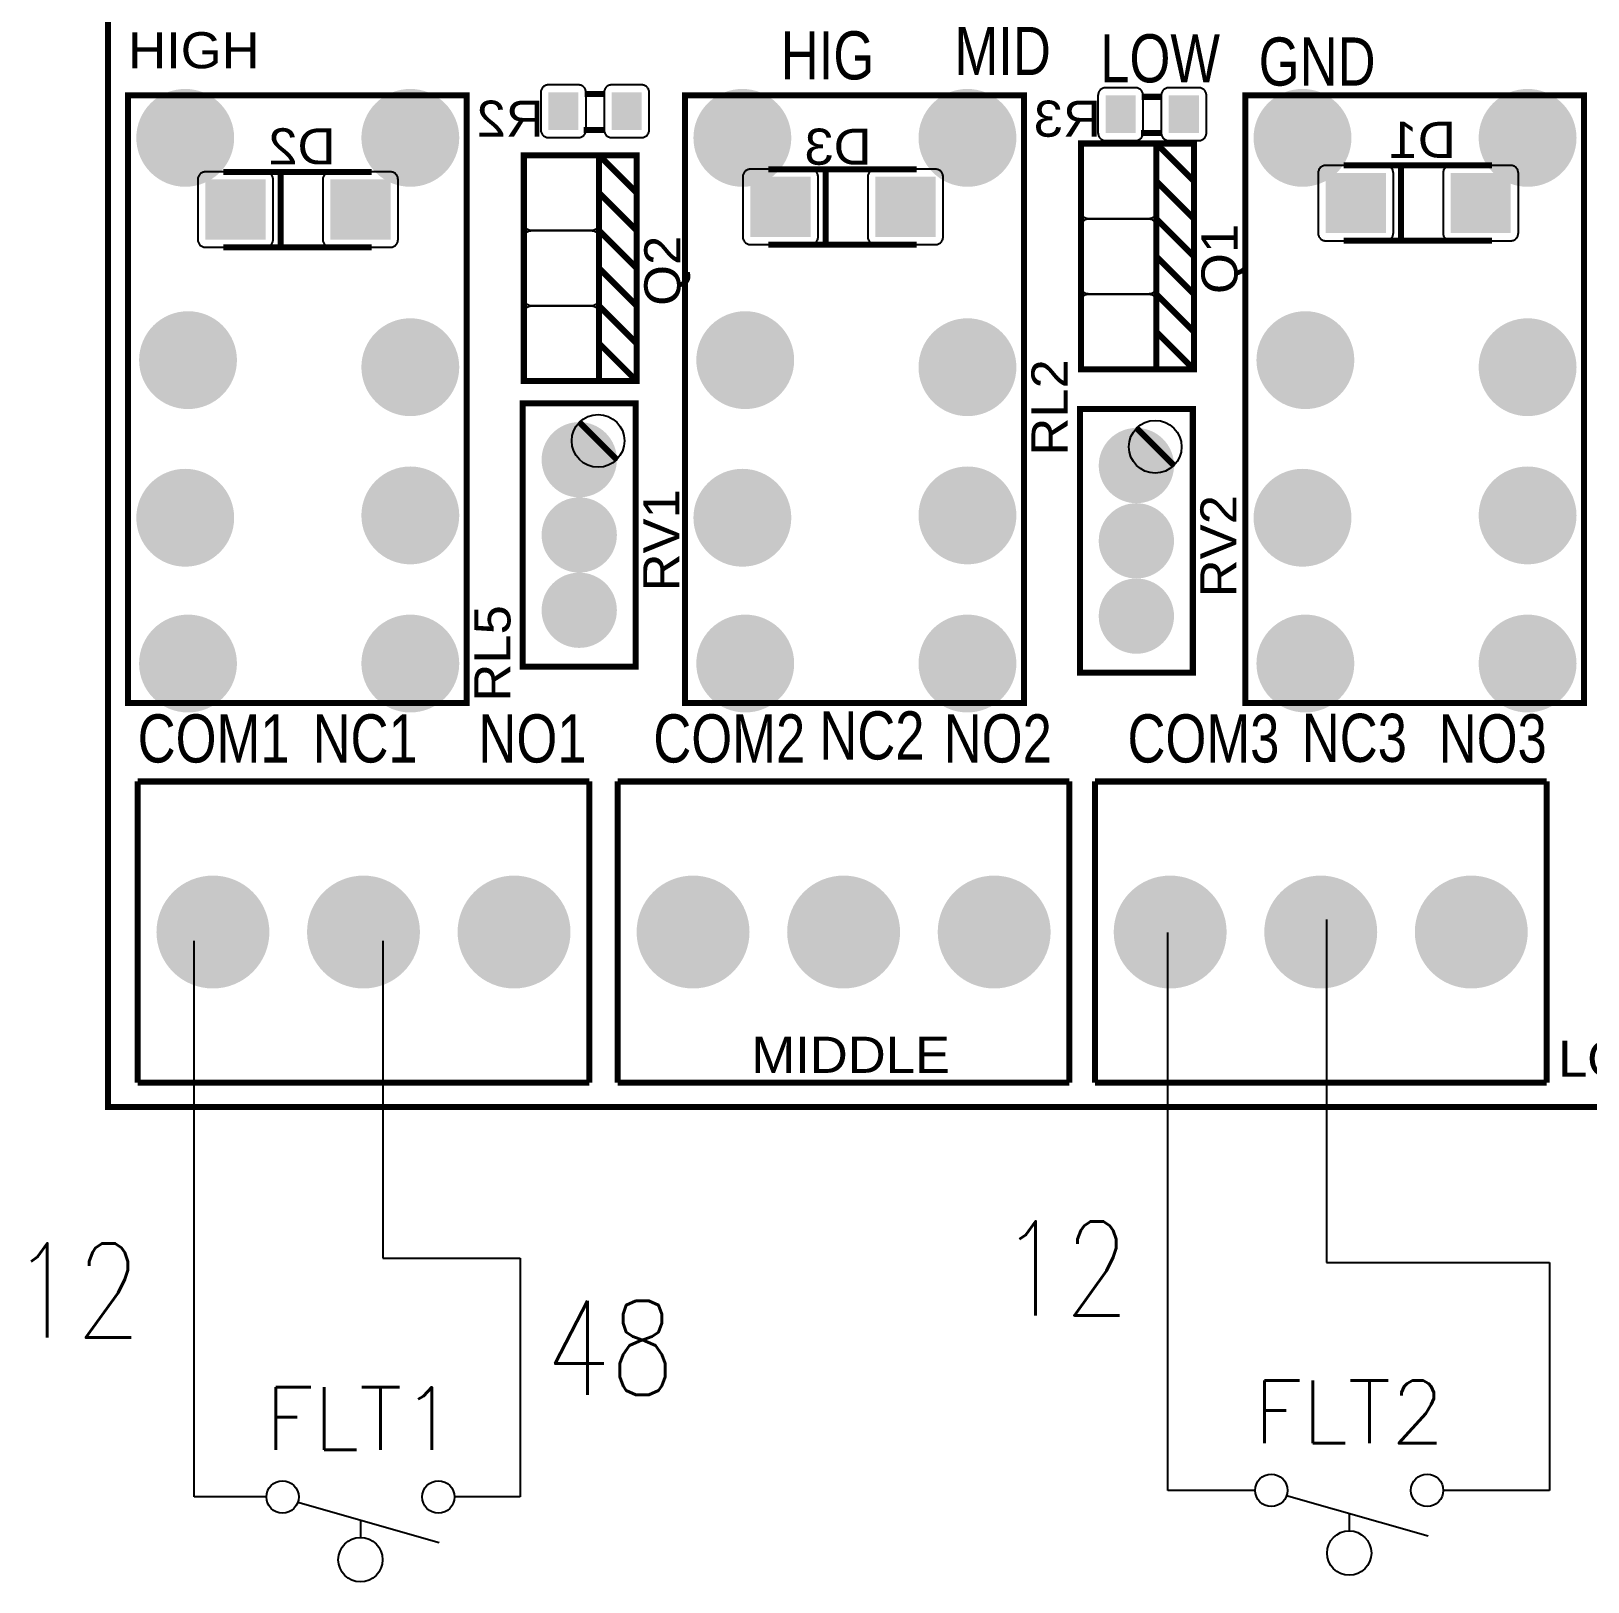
# Model space of a CAD drawing. Header units: inches. Extents: x 18.7 to 39.4, y 4.3 to 20.5.
# Drawn here: x 23.59 to 26.692, y 12.919 to 16.009 of the extents above; entities that cross this region are included whole.
import ezdxf
from ezdxf.enums import TextEntityAlignment as Align

# ---------------------------------------------------------------- set-up
doc = ezdxf.new("R2010")
doc.units = ezdxf.units.IN
doc.header["$MEASUREMENT"] = 0
for name, color, linetype in [('SYMS', 7, 'Continuous'), ('TAGS', 150, 'Continuous'), ('WIREFIXED', 7, 'Continuous'), ('WIRES', 7, 'Continuous')]:
    doc.layers.add(name, color=color, linetype=linetype)
doc.styles.get("Standard").update_dxf_attribs({"font": 'arial.ttf'})
doc.styles.add('WD', font='romans.shx')

# ---------------------------------------------------------------- blocks, each defined once
blk = doc.blocks.new('RPAD')
blk.add_trace([(-0.5, -0.5), (-0.5, 0.5), (0.5, -0.5), (0.5, 0.5)])
blk = doc.blocks.new('EPAD')
at = {"const_width": 0.5}
blk.add_lwpolyline([(-0.25, 0, 1), (0.25, 0, 1)], format="xyb", close=True, dxfattribs=at)
blk = doc.blocks.new('Nivel2')
at = {"const_width": 0.008}
for points in [[(32.6151, 14.2669), (35.6742, 14.2669), (35.6742, 16.1488), (32.6151, 16.1488), (32.6151, 14.2669)], [(32.6151, 14.2669), (35.6742, 14.2669), (35.6742, 16.1488), (32.6151, 16.1488), (32.6151, 14.2669)], [(32.6151, 14.2669), (35.6742, 14.2669), (35.6742, 16.1488), (32.6151, 16.1488), (32.6151, 14.2669)], [(32.6417, 14.8035), (33.0917, 14.8035), (33.0917, 15.6106), (32.6417, 15.6106), (32.6417, 14.8035)], [(32.6417, 14.8035), (33.0917, 14.8035), (33.0917, 15.6106), (32.6417, 15.6106), (32.6417, 14.8035)], [(32.6417, 14.8035), (33.0917, 14.8035), (33.0917, 15.6106), (32.6417, 15.6106), (32.6417, 14.8035)], [(33.2751, 15.6127), (33.2481, 15.6127)], [(33.2751, 15.6127), (33.2481, 15.6127)], [(33.2751, 15.6127), (33.2481, 15.6127)], [(33.3818, 14.8035), (33.8318, 14.8035), (33.8318, 15.6106), (33.3818, 15.6106), (33.3818, 14.8035)], [(33.3818, 14.8035), (33.8318, 14.8035), (33.8318, 15.6106), (33.3818, 15.6106), (33.3818, 14.8035)], [(33.3818, 14.8035), (33.8318, 14.8035), (33.8318, 15.6106), (33.3818, 15.6106), (33.3818, 14.8035)], [(34.1259, 14.8035), (34.5759, 14.8035), (34.5759, 15.6106), (34.1259, 15.6106), (34.1259, 14.8035)], [(34.1259, 14.8035), (34.5759, 14.8035), (34.5759, 15.6106), (34.1259, 15.6106), (34.1259, 14.8035)], [(34.1259, 14.8035), (34.5759, 14.8035), (34.5759, 15.6106), (34.1259, 15.6106), (34.1259, 14.8035)], [(34.0152, 15.6088), (33.9882, 15.6088)], [(34.0152, 15.6088), (33.9882, 15.6088)], [(34.0152, 15.6088), (33.9882, 15.6088)], [(33.2751, 15.5647), (33.2471, 15.5647)], [(33.2751, 15.5647), (33.2471, 15.5647)], [(33.2751, 15.5647), (33.2471, 15.5647)], [(34.0152, 15.5608), (33.9872, 15.5608)], [(34.0152, 15.5608), (33.9872, 15.5608)], [(34.0152, 15.5608), (33.9872, 15.5608)], [(33.1675, 15.2311), (33.2675, 15.2311), (33.2675, 15.5311), (33.1675, 15.5311), (33.1675, 15.2311)], [(33.1675, 15.2311), (33.2675, 15.2311), (33.2675, 15.5311), (33.1675, 15.5311), (33.1675, 15.2311)], [(33.1675, 15.2311), (33.2675, 15.2311), (33.2675, 15.5311), (33.1675, 15.5311), (33.1675, 15.2311)], [(33.2675, 15.5311), (33.3175, 15.5311), (33.3175, 15.2311), (33.2675, 15.2311)], [(33.2675, 15.5311), (33.3175, 15.4811)], [(33.2675, 15.5311), (33.3175, 15.5311), (33.3175, 15.2311), (33.2675, 15.2311)], [(33.2675, 15.5311), (33.3175, 15.4811)], [(33.2675, 15.5311), (33.3175, 15.5311), (33.3175, 15.2311), (33.2675, 15.2311)], [(33.2675, 15.5311), (33.3175, 15.4811)], [(33.9076, 15.2468), (34.0076, 15.2468), (34.0076, 15.5468), (33.9076, 15.5468), (33.9076, 15.2468)], [(33.9076, 15.2468), (34.0076, 15.2468), (34.0076, 15.5468), (33.9076, 15.5468), (33.9076, 15.2468)], [(33.9076, 15.2468), (34.0076, 15.2468), (34.0076, 15.5468), (33.9076, 15.5468), (33.9076, 15.2468)], [(34.0076, 15.5468), (34.0576, 15.5468), (34.0576, 15.2468), (34.0076, 15.2468)], [(34.0076, 15.5468), (34.0576, 15.4968)], [(34.0076, 15.5468), (34.0576, 15.5468), (34.0576, 15.2468), (34.0076, 15.2468)], [(34.0076, 15.5468), (34.0576, 15.4968)], [(34.0076, 15.5468), (34.0576, 15.5468), (34.0576, 15.2468), (34.0076, 15.2468)], [(34.0076, 15.5468), (34.0576, 15.4968)], [(32.9654, 15.509), (32.7684, 15.509)], [(32.9654, 15.509), (32.7684, 15.509)], [(32.9654, 15.509), (32.7684, 15.509)], [(32.8444, 15.509), (32.8444, 15.409)], [(32.8444, 15.509), (32.8444, 15.409)], [(32.8444, 15.509), (32.8444, 15.409)], [(33.6894, 15.5126), (33.4924, 15.5126)], [(33.6894, 15.5126), (33.4924, 15.5126)], [(33.6894, 15.5126), (33.4924, 15.5126)], [(33.5684, 15.5126), (33.5684, 15.4126)], [(33.5684, 15.5126), (33.5684, 15.4126)], [(33.5684, 15.5126), (33.5684, 15.4126)], [(34.4536, 15.5177), (34.2566, 15.5177)], [(34.4536, 15.5177), (34.2566, 15.5177)], [(34.4536, 15.5177), (34.2566, 15.5177)], [(34.3326, 15.5177), (34.3326, 15.4177)], [(34.3326, 15.5177), (34.3326, 15.4177)], [(34.3326, 15.5177), (34.3326, 15.4177)], [(34.0076, 15.4968), (34.0576, 15.4468)], [(34.0076, 15.4968), (34.0576, 15.4468)], [(34.0076, 15.4968), (34.0576, 15.4468)], [(33.2675, 15.4811), (33.3175, 15.4311)], [(33.2675, 15.4811), (33.3175, 15.4311)], [(33.2675, 15.4811), (33.3175, 15.4311)], [(34.0076, 15.4468), (34.0576, 15.3968)], [(34.0076, 15.4468), (34.0576, 15.3968)], [(34.0076, 15.4468), (34.0576, 15.3968)], [(33.2675, 15.4311), (33.3175, 15.3811)], [(33.2675, 15.4311), (33.3175, 15.3811)], [(33.2675, 15.4311), (33.3175, 15.3811)], [(32.7684, 15.409), (32.9654, 15.409)], [(32.7684, 15.409), (32.9654, 15.409)], [(32.7684, 15.409), (32.9654, 15.409)], [(33.4924, 15.4126), (33.6894, 15.4126)], [(33.4924, 15.4126), (33.6894, 15.4126)], [(33.4924, 15.4126), (33.6894, 15.4126)], [(34.2566, 15.4177), (34.4536, 15.4177)], [(34.2566, 15.4177), (34.4536, 15.4177)], [(34.2566, 15.4177), (34.4536, 15.4177)], [(34.0076, 15.3968), (34.0576, 15.3468)], [(34.0076, 15.3968), (34.0576, 15.3468)], [(34.0076, 15.3968), (34.0576, 15.3468)], [(33.2675, 15.3811), (33.3175, 15.3311)], [(33.2675, 15.3811), (33.3175, 15.3311)], [(33.2675, 15.3811), (33.3175, 15.3311)], [(34.0076, 15.3468), (34.0576, 15.2968)], [(34.0076, 15.3468), (34.0576, 15.2968)], [(34.0076, 15.3468), (34.0576, 15.2968)], [(33.2675, 15.3311), (33.3175, 15.2811)], [(33.2675, 15.3311), (33.3175, 15.2811)], [(33.2675, 15.3311), (33.3175, 15.2811)], [(33.2675, 15.2811), (33.3175, 15.2311)], [(33.2675, 15.2811), (33.3175, 15.2311)], [(33.2675, 15.2811), (33.3175, 15.2311)], [(34.0076, 15.2968), (34.0576, 15.2468)], [(34.0076, 15.2968), (34.0576, 15.2468)], [(34.0076, 15.2968), (34.0576, 15.2468)], [(33.1661, 14.8517), (33.3161, 14.8517), (33.3161, 15.2017), (33.1661, 15.2017), (33.1661, 14.8517)], [(33.1661, 14.8517), (33.3161, 14.8517), (33.3161, 15.2017), (33.1661, 15.2017), (33.1661, 14.8517)], [(33.1661, 14.8517), (33.3161, 14.8517), (33.3161, 15.2017), (33.1661, 15.2017), (33.1661, 14.8517)], [(33.2411, 15.1767), (33.2911, 15.1267)], [(33.2411, 15.1767), (33.2911, 15.1267)], [(33.2411, 15.1767), (33.2911, 15.1267)], [(33.9062, 14.8439), (34.0562, 14.8439), (34.0562, 15.1939), (33.9062, 15.1939), (33.9062, 14.8439)], [(33.9062, 14.8439), (34.0562, 14.8439), (34.0562, 15.1939), (33.9062, 15.1939), (33.9062, 14.8439)], [(33.9062, 14.8439), (34.0562, 14.8439), (34.0562, 15.1939), (33.9062, 15.1939), (33.9062, 14.8439)], [(33.9812, 15.1689), (34.0312, 15.1189)], [(33.9812, 15.1689), (34.0312, 15.1189)], [(33.9812, 15.1689), (34.0312, 15.1189)], [(32.6545, 14.2992), (32.6545, 14.6992)], [(33.2545, 14.6992), (32.6545, 14.6992)], [(32.6545, 14.2992), (32.6545, 14.6992)], [(33.2545, 14.6992), (32.6545, 14.6992)], [(32.6545, 14.2992), (32.6545, 14.6992)], [(33.2545, 14.6992), (32.6545, 14.6992)], [(33.2545, 14.2992), (33.2545, 14.6992)], [(33.2545, 14.2992), (33.2545, 14.6992)], [(33.2545, 14.2992), (33.2545, 14.6992)], [(33.2923, 14.2992), (33.2923, 14.6992)], [(33.8923, 14.6992), (33.2923, 14.6992)], [(33.2923, 14.2992), (33.2923, 14.6992)], [(33.8923, 14.6992), (33.2923, 14.6992)], [(33.2923, 14.2992), (33.2923, 14.6992)], [(33.8923, 14.6992), (33.2923, 14.6992)], [(33.8923, 14.2992), (33.8923, 14.6992)], [(33.8923, 14.2992), (33.8923, 14.6992)], [(33.8923, 14.2992), (33.8923, 14.6992)], [(33.9261, 14.2992), (33.9261, 14.6992)], [(34.5261, 14.6992), (33.9261, 14.6992)], [(33.9261, 14.2992), (33.9261, 14.6992)], [(34.5261, 14.6992), (33.9261, 14.6992)], [(33.9261, 14.2992), (33.9261, 14.6992)], [(34.5261, 14.6992), (33.9261, 14.6992)], [(34.5261, 14.2992), (34.5261, 14.6992)], [(34.5261, 14.2992), (34.5261, 14.6992)], [(34.5261, 14.2992), (34.5261, 14.6992)], [(32.6545, 14.2992), (33.2545, 14.2992)], [(32.6545, 14.2992), (33.2545, 14.2992)], [(32.6545, 14.2992), (33.2545, 14.2992)], [(33.2923, 14.2992), (33.8923, 14.2992)], [(33.2923, 14.2992), (33.8923, 14.2992)], [(33.2923, 14.2992), (33.8923, 14.2992)], [(33.9261, 14.2992), (34.5261, 14.2992)], [(33.9261, 14.2992), (34.5261, 14.2992)], [(33.9261, 14.2992), (34.5261, 14.2992)]]:
    blk.add_lwpolyline(points, dxfattribs=at)
for points in [[(33.2401, 15.6247), (33.2001, 15.6247), (33.199, 15.6247), (33.198, 15.6245), (33.1971, 15.6243), (33.1961, 15.624), (33.1953, 15.6236), (33.1944, 15.6231), (33.1937, 15.6225), (33.193, 15.6218), (33.1923, 15.6211), (33.1918, 15.6204), (33.1913, 15.6196), (33.1909, 15.6187), (33.1905, 15.6178), (33.1903, 15.6168), (33.1901, 15.6158), (33.1901, 15.6147), (33.1901, 15.5647), (33.1901, 15.5637), (33.1903, 15.5627), (33.1905, 15.5617), (33.1909, 15.5608), (33.1913, 15.5599), (33.1918, 15.5591), (33.1923, 15.5583), (33.193, 15.5576), (33.1937, 15.557), (33.1944, 15.5564), (33.1953, 15.5559), (33.1961, 15.5555), (33.1971, 15.5552), (33.198, 15.5549), (33.199, 15.5548), (33.2001, 15.5547), (33.2401, 15.5547), (33.2411, 15.5548), (33.2421, 15.5549), (33.2431, 15.5552), (33.244, 15.5555), (33.2449, 15.5559), (33.2457, 15.5564), (33.2465, 15.557), (33.2472, 15.5576), (33.2478, 15.5583), (33.2484, 15.5591), (33.2489, 15.5599), (33.2493, 15.5608), (33.2496, 15.5617), (33.2499, 15.5627), (33.25, 15.5637), (33.2501, 15.5647), (33.2501, 15.6147), (33.25, 15.6158), (33.2499, 15.6168), (33.2496, 15.6178), (33.2493, 15.6187), (33.2489, 15.6196), (33.2484, 15.6204), (33.2478, 15.6211), (33.2472, 15.6218), (33.2465, 15.6225), (33.2457, 15.6231), (33.2449, 15.6236), (33.244, 15.624), (33.2431, 15.6243), (33.2421, 15.6245), (33.2411, 15.6247), (33.2401, 15.6247)], [(33.3241, 15.6247), (33.2841, 15.6247), (33.283, 15.6247), (33.282, 15.6245), (33.2811, 15.6243), (33.2801, 15.624), (33.2793, 15.6236), (33.2784, 15.6231), (33.2777, 15.6225), (33.277, 15.6218), (33.2763, 15.6211), (33.2758, 15.6204), (33.2753, 15.6196), (33.2749, 15.6187), (33.2745, 15.6178), (33.2743, 15.6168), (33.2741, 15.6158), (33.2741, 15.6147), (33.2741, 15.5647), (33.2741, 15.5637), (33.2743, 15.5627), (33.2745, 15.5617), (33.2749, 15.5608), (33.2753, 15.5599), (33.2758, 15.5591), (33.2763, 15.5583), (33.277, 15.5576), (33.2777, 15.557), (33.2784, 15.5564), (33.2793, 15.5559), (33.2801, 15.5555), (33.2811, 15.5552), (33.282, 15.5549), (33.283, 15.5548), (33.2841, 15.5547), (33.3241, 15.5547), (33.3251, 15.5548), (33.3261, 15.5549), (33.3271, 15.5552), (33.328, 15.5555), (33.3289, 15.5559), (33.3297, 15.5564), (33.3305, 15.557), (33.3312, 15.5576), (33.3318, 15.5583), (33.3324, 15.5591), (33.3329, 15.5599), (33.3333, 15.5608), (33.3336, 15.5617), (33.3339, 15.5627), (33.334, 15.5637), (33.3341, 15.5647), (33.3341, 15.6147), (33.334, 15.6158), (33.3339, 15.6168), (33.3336, 15.6178), (33.3333, 15.6187), (33.3329, 15.6196), (33.3324, 15.6204), (33.3318, 15.6211), (33.3312, 15.6218), (33.3305, 15.6225), (33.3297, 15.6231), (33.3289, 15.6236), (33.328, 15.624), (33.3271, 15.6243), (33.3261, 15.6245), (33.3251, 15.6247), (33.3241, 15.6247)], [(33.9802, 15.6208), (33.9402, 15.6208), (33.9392, 15.6208), (33.9382, 15.6206), (33.9372, 15.6204), (33.9363, 15.62), (33.9354, 15.6196), (33.9346, 15.6191), (33.9338, 15.6186), (33.9331, 15.6179), (33.9325, 15.6172), (33.9319, 15.6164), (33.9314, 15.6156), (33.931, 15.6147), (33.9307, 15.6138), (33.9304, 15.6128), (33.9303, 15.6118), (33.9302, 15.6108), (33.9302, 15.5608), (33.9303, 15.5598), (33.9304, 15.5588), (33.9307, 15.5578), (33.931, 15.5569), (33.9314, 15.556), (33.9319, 15.5552), (33.9325, 15.5544), (33.9331, 15.5537), (33.9338, 15.5531), (33.9346, 15.5525), (33.9354, 15.552), (33.9363, 15.5516), (33.9372, 15.5512), (33.9382, 15.551), (33.9392, 15.5509), (33.9402, 15.5508), (33.9802, 15.5508), (33.9813, 15.5509), (33.9823, 15.551), (33.9832, 15.5512), (33.9842, 15.5516), (33.985, 15.552), (33.9859, 15.5525), (33.9866, 15.5531), (33.9873, 15.5537), (33.988, 15.5544), (33.9886, 15.5552), (33.9891, 15.556), (33.9895, 15.5569), (33.9898, 15.5578), (33.99, 15.5588), (33.9902, 15.5598), (33.9902, 15.5608), (33.9902, 15.6108), (33.9902, 15.6118), (33.99, 15.6128), (33.9898, 15.6138), (33.9895, 15.6147), (33.9891, 15.6156), (33.9886, 15.6164), (33.988, 15.6172), (33.9873, 15.6179), (33.9866, 15.6186), (33.9859, 15.6191), (33.985, 15.6196), (33.9842, 15.62), (33.9832, 15.6204), (33.9823, 15.6206), (33.9813, 15.6208), (33.9802, 15.6208)], [(34.0642, 15.6208), (34.0242, 15.6208), (34.0232, 15.6208), (34.0222, 15.6206), (34.0212, 15.6204), (34.0203, 15.62), (34.0194, 15.6196), (34.0186, 15.6191), (34.0178, 15.6186), (34.0171, 15.6179), (34.0165, 15.6172), (34.0159, 15.6164), (34.0154, 15.6156), (34.015, 15.6147), (34.0147, 15.6138), (34.0144, 15.6128), (34.0143, 15.6118), (34.0142, 15.6108), (34.0142, 15.5608), (34.0143, 15.5598), (34.0144, 15.5588), (34.0147, 15.5578), (34.015, 15.5569), (34.0154, 15.556), (34.0159, 15.5552), (34.0165, 15.5544), (34.0171, 15.5537), (34.0178, 15.5531), (34.0186, 15.5525), (34.0194, 15.552), (34.0203, 15.5516), (34.0212, 15.5512), (34.0222, 15.551), (34.0232, 15.5509), (34.0242, 15.5508), (34.0642, 15.5508), (34.0653, 15.5509), (34.0663, 15.551), (34.0672, 15.5512), (34.0682, 15.5516), (34.069, 15.552), (34.0699, 15.5525), (34.0706, 15.5531), (34.0713, 15.5537), (34.072, 15.5544), (34.0726, 15.5552), (34.0731, 15.556), (34.0735, 15.5569), (34.0738, 15.5578), (34.074, 15.5588), (34.0742, 15.5598), (34.0742, 15.5608), (34.0742, 15.6108), (34.0742, 15.6118), (34.074, 15.6128), (34.0738, 15.6138), (34.0735, 15.6147), (34.0731, 15.6156), (34.0726, 15.6164), (34.072, 15.6172), (34.0713, 15.6179), (34.0706, 15.6186), (34.0699, 15.6191), (34.069, 15.6196), (34.0682, 15.62), (34.0672, 15.6204), (34.0663, 15.6206), (34.0653, 15.6208), (34.0642, 15.6208)], [(33.2675, 15.5211), (33.2675, 15.4411), (33.2674, 15.44), (33.2673, 15.439), (33.267, 15.4381), (33.2667, 15.4371), (33.2663, 15.4363), (33.2658, 15.4354), (33.2652, 15.4347), (33.2646, 15.434), (33.2639, 15.4333), (33.2631, 15.4328), (33.2623, 15.4323), (33.2614, 15.4319), (33.2605, 15.4315), (33.2595, 15.4313), (33.2585, 15.4311), (33.2575, 15.4311), (33.1775, 15.4311), (33.1764, 15.4311), (33.1754, 15.4313), (33.1745, 15.4315), (33.1735, 15.4319), (33.1727, 15.4323), (33.1718, 15.4328), (33.1711, 15.4333), (33.1704, 15.434), (33.1697, 15.4347), (33.1691, 15.4354), (33.1687, 15.4363), (33.1682, 15.4371), (33.1679, 15.4381), (33.1677, 15.439), (33.1675, 15.44), (33.1675, 15.4411), (33.1675, 15.5211), (33.1675, 15.5221), (33.1677, 15.5231), (33.1679, 15.5241), (33.1682, 15.525), (33.1687, 15.5259), (33.1691, 15.5267), (33.1697, 15.5275), (33.1704, 15.5282), (33.1711, 15.5288), (33.1718, 15.5294), (33.1727, 15.5299), (33.1735, 15.5303), (33.1745, 15.5306), (33.1754, 15.5309), (33.1764, 15.531), (33.1775, 15.5311), (33.2575, 15.5311), (33.2585, 15.531), (33.2595, 15.5309), (33.2605, 15.5306), (33.2614, 15.5303), (33.2623, 15.5299), (33.2631, 15.5294), (33.2639, 15.5288), (33.2646, 15.5282), (33.2652, 15.5275), (33.2658, 15.5267), (33.2663, 15.5259), (33.2667, 15.525), (33.267, 15.5241), (33.2673, 15.5231), (33.2674, 15.5221), (33.2675, 15.5211)], [(34.0076, 15.5368), (34.0076, 15.4568), (34.0076, 15.4558), (34.0074, 15.4548), (34.0072, 15.4538), (34.0069, 15.4529), (34.0064, 15.452), (34.0059, 15.4512), (34.0054, 15.4504), (34.0047, 15.4497), (34.004, 15.4491), (34.0033, 15.4485), (34.0024, 15.448), (34.0016, 15.4476), (34.0006, 15.4473), (33.9997, 15.447), (33.9987, 15.4469), (33.9976, 15.4468), (33.9176, 15.4468), (33.9166, 15.4469), (33.9156, 15.447), (33.9146, 15.4473), (33.9137, 15.4476), (33.9128, 15.448), (33.912, 15.4485), (33.9112, 15.4491), (33.9105, 15.4497), (33.9099, 15.4504), (33.9093, 15.4512), (33.9088, 15.452), (33.9084, 15.4529), (33.9081, 15.4538), (33.9078, 15.4548), (33.9077, 15.4558), (33.9076, 15.4568), (33.9076, 15.5368), (33.9077, 15.5379), (33.9078, 15.5389), (33.9081, 15.5398), (33.9084, 15.5408), (33.9088, 15.5416), (33.9093, 15.5425), (33.9099, 15.5432), (33.9105, 15.5439), (33.9112, 15.5446), (33.912, 15.5451), (33.9128, 15.5456), (33.9137, 15.5461), (33.9146, 15.5464), (33.9156, 15.5466), (33.9166, 15.5468), (33.9176, 15.5468), (33.9976, 15.5468), (33.9987, 15.5468), (33.9997, 15.5466), (34.0006, 15.5464), (34.0016, 15.5461), (34.0024, 15.5456), (34.0033, 15.5451), (34.004, 15.5446), (34.0047, 15.5439), (34.0054, 15.5432), (34.0059, 15.5425), (34.0064, 15.5416), (34.0069, 15.5408), (34.0072, 15.5398), (34.0074, 15.5389), (34.0076, 15.5379), (34.0076, 15.5368)], [(33.5484, 15.5126), (33.4684, 15.5126), (33.4674, 15.5125), (33.4664, 15.5124), (33.4654, 15.5121), (33.4645, 15.5118), (33.4636, 15.5114), (33.4628, 15.5109), (33.462, 15.5103), (33.4613, 15.5097), (33.4607, 15.509), (33.4601, 15.5082), (33.4596, 15.5074), (33.4592, 15.5065), (33.4589, 15.5056), (33.4586, 15.5046), (33.4585, 15.5036), (33.4584, 15.5026), (33.4584, 15.4226), (33.4585, 15.4215), (33.4586, 15.4205), (33.4589, 15.4196), (33.4592, 15.4186), (33.4596, 15.4178), (33.4601, 15.4169), (33.4607, 15.4162), (33.4613, 15.4155), (33.462, 15.4148), (33.4628, 15.4143), (33.4636, 15.4138), (33.4645, 15.4133), (33.4654, 15.413), (33.4664, 15.4128), (33.4674, 15.4126), (33.4684, 15.4126), (33.5484, 15.4126), (33.5494, 15.4126), (33.5505, 15.4128), (33.5514, 15.413), (33.5523, 15.4133), (33.5532, 15.4138), (33.554, 15.4143), (33.5548, 15.4148), (33.5555, 15.4155), (33.5562, 15.4162), (33.5567, 15.4169), (33.5572, 15.4178), (33.5576, 15.4186), (33.558, 15.4196), (33.5582, 15.4205), (33.5584, 15.4215), (33.5584, 15.4226), (33.5584, 15.5026), (33.5584, 15.5036), (33.5582, 15.5046), (33.558, 15.5056), (33.5576, 15.5065), (33.5572, 15.5074), (33.5567, 15.5082), (33.5562, 15.509), (33.5555, 15.5097), (33.5548, 15.5103), (33.554, 15.5109), (33.5532, 15.5114), (33.5523, 15.5118), (33.5514, 15.5121), (33.5505, 15.5124), (33.5494, 15.5125), (33.5484, 15.5126)], [(33.7144, 15.5126), (33.6344, 15.5126), (33.6334, 15.5125), (33.6324, 15.5124), (33.6314, 15.5121), (33.6305, 15.5118), (33.6296, 15.5114), (33.6288, 15.5109), (33.628, 15.5103), (33.6273, 15.5097), (33.6267, 15.509), (33.6261, 15.5082), (33.6256, 15.5074), (33.6252, 15.5065), (33.6249, 15.5056), (33.6246, 15.5046), (33.6245, 15.5036), (33.6244, 15.5026), (33.6244, 15.4226), (33.6245, 15.4215), (33.6246, 15.4205), (33.6249, 15.4196), (33.6252, 15.4186), (33.6256, 15.4178), (33.6261, 15.4169), (33.6267, 15.4162), (33.6273, 15.4155), (33.628, 15.4148), (33.6288, 15.4143), (33.6296, 15.4138), (33.6305, 15.4133), (33.6314, 15.413), (33.6324, 15.4128), (33.6334, 15.4126), (33.6344, 15.4126), (33.7144, 15.4126), (33.7154, 15.4126), (33.7165, 15.4128), (33.7174, 15.413), (33.7183, 15.4133), (33.7192, 15.4138), (33.72, 15.4143), (33.7208, 15.4148), (33.7215, 15.4155), (33.7222, 15.4162), (33.7227, 15.4169), (33.7232, 15.4178), (33.7236, 15.4186), (33.724, 15.4196), (33.7242, 15.4205), (33.7244, 15.4215), (33.7244, 15.4226), (33.7244, 15.5026), (33.7244, 15.5036), (33.7242, 15.5046), (33.724, 15.5056), (33.7236, 15.5065), (33.7232, 15.5074), (33.7227, 15.5082), (33.7222, 15.509), (33.7215, 15.5097), (33.7208, 15.5103), (33.72, 15.5109), (33.7192, 15.5114), (33.7183, 15.5118), (33.7174, 15.5121), (33.7165, 15.5124), (33.7154, 15.5125), (33.7144, 15.5126)], [(34.3126, 15.5177), (34.2326, 15.5177), (34.2315, 15.5176), (34.2305, 15.5175), (34.2296, 15.5173), (34.2286, 15.5169), (34.2278, 15.5165), (34.2269, 15.516), (34.2262, 15.5154), (34.2255, 15.5148), (34.2248, 15.5141), (34.2243, 15.5133), (34.2238, 15.5125), (34.2234, 15.5116), (34.223, 15.5107), (34.2228, 15.5097), (34.2226, 15.5087), (34.2226, 15.5077), (34.2226, 15.4277), (34.2226, 15.4267), (34.2228, 15.4256), (34.223, 15.4247), (34.2234, 15.4238), (34.2238, 15.4229), (34.2243, 15.4221), (34.2248, 15.4213), (34.2255, 15.4206), (34.2262, 15.4199), (34.2269, 15.4194), (34.2278, 15.4189), (34.2286, 15.4185), (34.2296, 15.4181), (34.2305, 15.4179), (34.2315, 15.4177), (34.2326, 15.4177), (34.3126, 15.4177), (34.3136, 15.4177), (34.3146, 15.4179), (34.3156, 15.4181), (34.3165, 15.4185), (34.3174, 15.4189), (34.3182, 15.4194), (34.319, 15.4199), (34.3197, 15.4206), (34.3203, 15.4213), (34.3209, 15.4221), (34.3214, 15.4229), (34.3218, 15.4238), (34.3221, 15.4247), (34.3224, 15.4256), (34.3225, 15.4267), (34.3226, 15.4277), (34.3226, 15.5077), (34.3225, 15.5087), (34.3224, 15.5097), (34.3221, 15.5107), (34.3218, 15.5116), (34.3214, 15.5125), (34.3209, 15.5133), (34.3203, 15.5141), (34.3197, 15.5148), (34.319, 15.5154), (34.3182, 15.516), (34.3174, 15.5165), (34.3165, 15.5169), (34.3156, 15.5173), (34.3146, 15.5175), (34.3136, 15.5176), (34.3126, 15.5177)], [(34.4786, 15.5177), (34.3986, 15.5177), (34.3975, 15.5176), (34.3965, 15.5175), (34.3956, 15.5173), (34.3946, 15.5169), (34.3938, 15.5165), (34.3929, 15.516), (34.3922, 15.5154), (34.3915, 15.5148), (34.3908, 15.5141), (34.3903, 15.5133), (34.3898, 15.5125), (34.3894, 15.5116), (34.389, 15.5107), (34.3888, 15.5097), (34.3886, 15.5087), (34.3886, 15.5077), (34.3886, 15.4277), (34.3886, 15.4267), (34.3888, 15.4256), (34.389, 15.4247), (34.3894, 15.4238), (34.3898, 15.4229), (34.3903, 15.4221), (34.3908, 15.4213), (34.3915, 15.4206), (34.3922, 15.4199), (34.3929, 15.4194), (34.3938, 15.4189), (34.3946, 15.4185), (34.3956, 15.4181), (34.3965, 15.4179), (34.3975, 15.4177), (34.3986, 15.4177), (34.4786, 15.4177), (34.4796, 15.4177), (34.4806, 15.4179), (34.4816, 15.4181), (34.4825, 15.4185), (34.4834, 15.4189), (34.4842, 15.4194), (34.485, 15.4199), (34.4857, 15.4206), (34.4863, 15.4213), (34.4869, 15.4221), (34.4874, 15.4229), (34.4878, 15.4238), (34.4881, 15.4247), (34.4884, 15.4256), (34.4885, 15.4267), (34.4886, 15.4277), (34.4886, 15.5077), (34.4885, 15.5087), (34.4884, 15.5097), (34.4881, 15.5107), (34.4878, 15.5116), (34.4874, 15.5125), (34.4869, 15.5133), (34.4863, 15.5141), (34.4857, 15.5148), (34.485, 15.5154), (34.4842, 15.516), (34.4834, 15.5165), (34.4825, 15.5169), (34.4816, 15.5173), (34.4806, 15.5175), (34.4796, 15.5176), (34.4786, 15.5177)], [(32.8244, 15.509), (32.7444, 15.509), (32.7434, 15.509), (32.7423, 15.5088), (32.7414, 15.5086), (32.7405, 15.5083), (32.7396, 15.5078), (32.7388, 15.5074), (32.738, 15.5068), (32.7373, 15.5061), (32.7366, 15.5054), (32.7361, 15.5047), (32.7356, 15.5038), (32.7352, 15.503), (32.7348, 15.502), (32.7346, 15.5011), (32.7344, 15.5001), (32.7344, 15.499), (32.7344, 15.419), (32.7344, 15.418), (32.7346, 15.417), (32.7348, 15.416), (32.7352, 15.4151), (32.7356, 15.4142), (32.7361, 15.4134), (32.7366, 15.4126), (32.7373, 15.4119), (32.738, 15.4113), (32.7388, 15.4107), (32.7396, 15.4102), (32.7405, 15.4098), (32.7414, 15.4095), (32.7423, 15.4092), (32.7434, 15.4091), (32.7444, 15.409), (32.8244, 15.409), (32.8254, 15.4091), (32.8264, 15.4092), (32.8274, 15.4095), (32.8283, 15.4098), (32.8292, 15.4102), (32.83, 15.4107), (32.8308, 15.4113), (32.8315, 15.4119), (32.8321, 15.4126), (32.8327, 15.4134), (32.8332, 15.4142), (32.8336, 15.4151), (32.834, 15.416), (32.8342, 15.417), (32.8343, 15.418), (32.8344, 15.419), (32.8344, 15.499), (32.8343, 15.5001), (32.8342, 15.5011), (32.834, 15.502), (32.8336, 15.503), (32.8332, 15.5038), (32.8327, 15.5047), (32.8321, 15.5054), (32.8315, 15.5061), (32.8308, 15.5068), (32.83, 15.5074), (32.8292, 15.5078), (32.8283, 15.5083), (32.8274, 15.5086), (32.8264, 15.5088), (32.8254, 15.509), (32.8244, 15.509)], [(32.9904, 15.509), (32.9104, 15.509), (32.9094, 15.509), (32.9083, 15.5088), (32.9074, 15.5086), (32.9065, 15.5083), (32.9056, 15.5078), (32.9048, 15.5074), (32.904, 15.5068), (32.9033, 15.5061), (32.9026, 15.5054), (32.9021, 15.5047), (32.9016, 15.5038), (32.9012, 15.503), (32.9008, 15.502), (32.9006, 15.5011), (32.9004, 15.5001), (32.9004, 15.499), (32.9004, 15.419), (32.9004, 15.418), (32.9006, 15.417), (32.9008, 15.416), (32.9012, 15.4151), (32.9016, 15.4142), (32.9021, 15.4134), (32.9026, 15.4126), (32.9033, 15.4119), (32.904, 15.4113), (32.9048, 15.4107), (32.9056, 15.4102), (32.9065, 15.4098), (32.9074, 15.4095), (32.9083, 15.4092), (32.9094, 15.4091), (32.9104, 15.409), (32.9904, 15.409), (32.9914, 15.4091), (32.9924, 15.4092), (32.9934, 15.4095), (32.9943, 15.4098), (32.9952, 15.4102), (32.996, 15.4107), (32.9968, 15.4113), (32.9975, 15.4119), (32.9981, 15.4126), (32.9987, 15.4134), (32.9992, 15.4142), (32.9996, 15.4151), (33, 15.416), (33.0002, 15.417), (33.0003, 15.418), (33.0004, 15.419), (33.0004, 15.499), (33.0003, 15.5001), (33.0002, 15.5011), (33, 15.502), (32.9996, 15.503), (32.9992, 15.5038), (32.9987, 15.5047), (32.9981, 15.5054), (32.9975, 15.5061), (32.9968, 15.5068), (32.996, 15.5074), (32.9952, 15.5078), (32.9943, 15.5083), (32.9934, 15.5086), (32.9924, 15.5088), (32.9914, 15.509), (32.9904, 15.509)], [(33.2675, 15.4211), (33.2675, 15.3411), (33.2674, 15.34), (33.2673, 15.339), (33.267, 15.3381), (33.2667, 15.3371), (33.2663, 15.3363), (33.2658, 15.3354), (33.2652, 15.3347), (33.2646, 15.334), (33.2639, 15.3333), (33.2631, 15.3328), (33.2623, 15.3323), (33.2614, 15.3319), (33.2605, 15.3315), (33.2595, 15.3313), (33.2585, 15.3311), (33.2575, 15.3311), (33.1775, 15.3311), (33.1764, 15.3311), (33.1754, 15.3313), (33.1745, 15.3315), (33.1735, 15.3319), (33.1727, 15.3323), (33.1718, 15.3328), (33.1711, 15.3333), (33.1704, 15.334), (33.1697, 15.3347), (33.1691, 15.3354), (33.1687, 15.3363), (33.1682, 15.3371), (33.1679, 15.3381), (33.1677, 15.339), (33.1675, 15.34), (33.1675, 15.3411), (33.1675, 15.4211), (33.1675, 15.4221), (33.1677, 15.4231), (33.1679, 15.4241), (33.1682, 15.425), (33.1687, 15.4259), (33.1691, 15.4267), (33.1697, 15.4275), (33.1704, 15.4282), (33.1711, 15.4288), (33.1718, 15.4294), (33.1727, 15.4299), (33.1735, 15.4303), (33.1745, 15.4306), (33.1754, 15.4309), (33.1764, 15.431), (33.1775, 15.4311), (33.2575, 15.4311), (33.2585, 15.431), (33.2595, 15.4309), (33.2605, 15.4306), (33.2614, 15.4303), (33.2623, 15.4299), (33.2631, 15.4294), (33.2639, 15.4288), (33.2646, 15.4282), (33.2652, 15.4275), (33.2658, 15.4267), (33.2663, 15.4259), (33.2667, 15.425), (33.267, 15.4241), (33.2673, 15.4231), (33.2674, 15.4221), (33.2675, 15.4211)], [(34.0076, 15.4368), (34.0076, 15.3568), (34.0076, 15.3558), (34.0074, 15.3548), (34.0072, 15.3538), (34.0069, 15.3529), (34.0064, 15.352), (34.0059, 15.3512), (34.0054, 15.3504), (34.0047, 15.3497), (34.004, 15.3491), (34.0033, 15.3485), (34.0024, 15.348), (34.0016, 15.3476), (34.0006, 15.3473), (33.9997, 15.347), (33.9987, 15.3469), (33.9976, 15.3468), (33.9176, 15.3468), (33.9166, 15.3469), (33.9156, 15.347), (33.9146, 15.3473), (33.9137, 15.3476), (33.9128, 15.348), (33.912, 15.3485), (33.9112, 15.3491), (33.9105, 15.3497), (33.9099, 15.3504), (33.9093, 15.3512), (33.9088, 15.352), (33.9084, 15.3529), (33.9081, 15.3538), (33.9078, 15.3548), (33.9077, 15.3558), (33.9076, 15.3568), (33.9076, 15.4368), (33.9077, 15.4379), (33.9078, 15.4389), (33.9081, 15.4398), (33.9084, 15.4408), (33.9088, 15.4416), (33.9093, 15.4425), (33.9099, 15.4432), (33.9105, 15.4439), (33.9112, 15.4446), (33.912, 15.4451), (33.9128, 15.4456), (33.9137, 15.4461), (33.9146, 15.4464), (33.9156, 15.4466), (33.9166, 15.4468), (33.9176, 15.4468), (33.9976, 15.4468), (33.9987, 15.4468), (33.9997, 15.4466), (34.0006, 15.4464), (34.0016, 15.4461), (34.0024, 15.4456), (34.0033, 15.4451), (34.004, 15.4446), (34.0047, 15.4439), (34.0054, 15.4432), (34.0059, 15.4425), (34.0064, 15.4416), (34.0069, 15.4408), (34.0072, 15.4398), (34.0074, 15.4389), (34.0076, 15.4379), (34.0076, 15.4368)], [(34.0076, 15.3368), (34.0076, 15.2568), (34.0076, 15.2558), (34.0074, 15.2548), (34.0072, 15.2538), (34.0069, 15.2529), (34.0064, 15.252), (34.0059, 15.2512), (34.0054, 15.2504), (34.0047, 15.2497), (34.004, 15.2491), (34.0033, 15.2485), (34.0024, 15.248), (34.0016, 15.2476), (34.0006, 15.2473), (33.9997, 15.247), (33.9987, 15.2469), (33.9976, 15.2468), (33.9176, 15.2468), (33.9166, 15.2469), (33.9156, 15.247), (33.9146, 15.2473), (33.9137, 15.2476), (33.9128, 15.248), (33.912, 15.2485), (33.9112, 15.2491), (33.9105, 15.2497), (33.9099, 15.2504), (33.9093, 15.2512), (33.9088, 15.252), (33.9084, 15.2529), (33.9081, 15.2538), (33.9078, 15.2548), (33.9077, 15.2558), (33.9076, 15.2568), (33.9076, 15.3368), (33.9077, 15.3379), (33.9078, 15.3389), (33.9081, 15.3398), (33.9084, 15.3408), (33.9088, 15.3416), (33.9093, 15.3425), (33.9099, 15.3432), (33.9105, 15.3439), (33.9112, 15.3446), (33.912, 15.3451), (33.9128, 15.3456), (33.9137, 15.3461), (33.9146, 15.3464), (33.9156, 15.3466), (33.9166, 15.3468), (33.9176, 15.3468), (33.9976, 15.3468), (33.9987, 15.3468), (33.9997, 15.3466), (34.0006, 15.3464), (34.0016, 15.3461), (34.0024, 15.3456), (34.0033, 15.3451), (34.004, 15.3446), (34.0047, 15.3439), (34.0054, 15.3432), (34.0059, 15.3425), (34.0064, 15.3416), (34.0069, 15.3408), (34.0072, 15.3398), (34.0074, 15.3389), (34.0076, 15.3379), (34.0076, 15.3368)], [(33.2675, 15.3211), (33.2675, 15.2411), (33.2674, 15.24), (33.2673, 15.239), (33.267, 15.2381), (33.2667, 15.2371), (33.2663, 15.2363), (33.2658, 15.2354), (33.2652, 15.2347), (33.2646, 15.234), (33.2639, 15.2333), (33.2631, 15.2328), (33.2623, 15.2323), (33.2614, 15.2319), (33.2605, 15.2315), (33.2595, 15.2313), (33.2585, 15.2311), (33.2575, 15.2311), (33.1775, 15.2311), (33.1764, 15.2311), (33.1754, 15.2313), (33.1745, 15.2315), (33.1735, 15.2319), (33.1727, 15.2323), (33.1718, 15.2328), (33.1711, 15.2333), (33.1704, 15.234), (33.1697, 15.2347), (33.1691, 15.2354), (33.1687, 15.2363), (33.1682, 15.2371), (33.1679, 15.2381), (33.1677, 15.239), (33.1675, 15.24), (33.1675, 15.2411), (33.1675, 15.3211), (33.1675, 15.3221), (33.1677, 15.3231), (33.1679, 15.3241), (33.1682, 15.325), (33.1687, 15.3259), (33.1691, 15.3267), (33.1697, 15.3275), (33.1704, 15.3282), (33.1711, 15.3288), (33.1718, 15.3294), (33.1727, 15.3299), (33.1735, 15.3303), (33.1745, 15.3306), (33.1754, 15.3309), (33.1764, 15.331), (33.1775, 15.3311), (33.2575, 15.3311), (33.2585, 15.331), (33.2595, 15.3309), (33.2605, 15.3306), (33.2614, 15.3303), (33.2623, 15.3299), (33.2631, 15.3294), (33.2639, 15.3288), (33.2646, 15.3282), (33.2652, 15.3275), (33.2658, 15.3267), (33.2663, 15.3259), (33.2667, 15.325), (33.267, 15.3241), (33.2673, 15.3231), (33.2674, 15.3221), (33.2675, 15.3211)]]:
    blk.add_lwpolyline(points, close=True)
for centre in [(33.2661, 15.1517), (33.2661, 15.1517), (33.2661, 15.1517), (34.0062, 15.1439), (34.0062, 15.1439), (34.0062, 15.1439)]:
    blk.add_circle(centre, 0.035)
for name, p, xscale, yscale in [('EPAD', (32.7177, 15.5543), 0.13, 0.13), ('EPAD', (33.0167, 15.5543), 0.13, 0.13), ('RPAD', (33.2201, 15.5897), 0.04, 0.05), ('RPAD', (33.3041, 15.5897), 0.04, 0.05), ('EPAD', (33.4578, 15.5543), 0.13, 0.13), ('EPAD', (33.7568, 15.5543), 0.13, 0.13), ('EPAD', (34.2019, 15.5543), 0.13, 0.13), ('EPAD', (34.5009, 15.5543), 0.13, 0.13), ('RPAD', (33.9602, 15.5858), 0.04, 0.05), ('RPAD', (34.0442, 15.5858), 0.04, 0.05), ('RPAD', (32.7844, 15.459), 0.08, 0.08), ('RPAD', (32.9504, 15.459), 0.08, 0.08), ('RPAD', (33.5084, 15.4626), 0.08, 0.08), ('RPAD', (33.6744, 15.4626), 0.08, 0.08), ('RPAD', (34.2726, 15.4677), 0.08, 0.08), ('RPAD', (34.4386, 15.4677), 0.08, 0.08), ('EPAD', (32.7214, 15.259), 0.13, 0.13), ('EPAD', (33.4616, 15.259), 0.13, 0.13), ('EPAD', (34.2057, 15.259), 0.13, 0.13), ('EPAD', (33.0167, 15.2496), 0.13, 0.13), ('EPAD', (33.7568, 15.2496), 0.13, 0.13), ('EPAD', (34.5009, 15.2496), 0.13, 0.13), ('EPAD', (33.2411, 15.1267), 0.1, 0.1), ('EPAD', (33.9812, 15.1189), 0.1, 0.1), ('EPAD', (33.0167, 15.0527), 0.13, 0.13), ('EPAD', (33.7568, 15.0527), 0.13, 0.13), ('EPAD', (34.5009, 15.0527), 0.13, 0.13), ('EPAD', (32.7177, 15.0496), 0.13, 0.13), ('EPAD', (33.4578, 15.0496), 0.13, 0.13), ('EPAD', (34.2019, 15.0496), 0.13, 0.13), ('EPAD', (33.2411, 15.0267), 0.1, 0.1), ('EPAD', (33.9812, 15.0189), 0.1, 0.1), ('EPAD', (33.2411, 14.9267), 0.1, 0.1), ('EPAD', (33.9812, 14.9189), 0.1, 0.1), ('EPAD', (32.7214, 14.8559), 0.13, 0.13), ('EPAD', (33.0167, 14.8559), 0.13, 0.13), ('EPAD', (33.4616, 14.8559), 0.13, 0.13), ('EPAD', (33.7568, 14.8559), 0.13, 0.13), ('EPAD', (34.2057, 14.8559), 0.13, 0.13), ('EPAD', (34.5009, 14.8559), 0.13, 0.13), ('EPAD', (32.7545, 14.4992), 0.15, 0.15), ('EPAD', (32.9545, 14.4992), 0.15, 0.15), ('EPAD', (33.1545, 14.4992), 0.15, 0.15), ('EPAD', (33.3923, 14.4992), 0.15, 0.15), ('EPAD', (33.5923, 14.4992), 0.15, 0.15), ('EPAD', (33.7923, 14.4992), 0.15, 0.15), ('EPAD', (34.0261, 14.4992), 0.15, 0.15), ('EPAD', (34.2261, 14.4992), 0.15, 0.15), ('EPAD', (34.4261, 14.4992), 0.15, 0.15)]:
    blk.add_blockref(name, p, dxfattribs=dict(xscale=xscale, yscale=yscale))
for s, height, width, p in [('HIG', 0.064, 0.78125, (33.5088, 15.6319)), ('HIG', 0.064, 0.78125, (33.5088, 15.6319)), ('HIG', 0.064, 0.78125, (33.5088, 15.6319)), ('MID', 0.064, 0.78125, (33.7396, 15.6378)), ('MID', 0.064, 0.78125, (33.7396, 15.6378)), ('MID', 0.064, 0.78125, (33.7396, 15.6378)), ('HIGH', 0.048, 1.041667, (32.6419, 15.6467)), ('HIGH', 0.048, 1.041667, (32.6419, 15.6467)), ('HIGH', 0.048, 1.041667, (32.6419, 15.6467)), ('LOW', 0.064, 0.78125, (33.9332, 15.628)), ('LOW', 0.064, 0.78125, (33.9332, 15.628)), ('LOW', 0.064, 0.78125, (33.9332, 15.628)), ('GND', 0.064, 0.78125, (34.1437, 15.6237)), ('GND', 0.064, 0.78125, (34.1437, 15.6237)), ('GND', 0.064, 0.78125, (34.1437, 15.6237)), ('COM1', 0.064, 0.78125, (32.6545, 14.7244)), ('COM1', 0.064, 0.78125, (32.6545, 14.7244)), ('COM1', 0.064, 0.78125, (32.6545, 14.7244)), ('NC1', 0.064, 0.78125, (32.8868, 14.7244)), ('NC1', 0.064, 0.78125, (32.8868, 14.7244)), ('NC1', 0.064, 0.78125, (32.8868, 14.7244)), ('NO1', 0.064, 0.78125, (33.1072, 14.7244)), ('NO1', 0.064, 0.78125, (33.1072, 14.7244)), ('NO1', 0.064, 0.78125, (33.1072, 14.7244)), ('COM2', 0.064, 0.78125, (33.3395, 14.7244)), ('COM2', 0.064, 0.78125, (33.3395, 14.7244)), ('COM2', 0.064, 0.78125, (33.3395, 14.7244)), ('NC2', 0.064, 0.78125, (33.56, 14.7284)), ('NC2', 0.064, 0.78125, (33.56, 14.7284)), ('NC2', 0.064, 0.78125, (33.56, 14.7284)), ('NO2', 0.064, 0.78125, (33.7253, 14.7244)), ('NO2', 0.064, 0.78125, (33.7253, 14.7244)), ('NO2', 0.064, 0.78125, (33.7253, 14.7244)), ('COM3', 0.064, 0.78125, (33.9694, 14.7244)), ('COM3', 0.064, 0.78125, (33.9694, 14.7244)), ('COM3', 0.064, 0.78125, (33.9694, 14.7244)), ('NC3', 0.064, 0.78125, (34.2009, 14.7252)), ('NC3', 0.064, 0.78125, (34.2009, 14.7252)), ('NC3', 0.064, 0.78125, (34.2009, 14.7252)), ('NO3', 0.064, 0.78125, (34.3828, 14.7244)), ('NO3', 0.064, 0.78125, (34.3828, 14.7244)), ('NO3', 0.064, 0.78125, (34.3828, 14.7244)), ('MIDDLE', 0.048, 1.041667, (33.4698, 14.3121)), ('MIDDLE', 0.048, 1.041667, (33.4698, 14.3121)), ('MIDDLE', 0.048, 1.041667, (33.4698, 14.3121)), ('LOW', 0.048, 1.041667, (34.5413, 14.3069)), ('LOW', 0.048, 1.041667, (34.5413, 14.3069)), ('LOW', 0.048, 1.041667, (34.5413, 14.3069))]:
    blk.add_text(s, height=height, dxfattribs=dict(width=width)).set_placement(p)
at = {"text_generation_flag": 2, "width": 1.041667}
for s, p in [('R2', (33.194, 15.5558)), ('R2', (33.194, 15.5558)), ('R2', (33.194, 15.5558)), ('R3', (33.9341, 15.5558)), ('R3', (33.9341, 15.5558)), ('R3', (33.9341, 15.5558)), ('D1', (34.4056, 15.5277)), ('D1', (34.4056, 15.5277)), ('D1', (34.4056, 15.5277)), ('D2', (32.9174, 15.519)), ('D2', (32.9174, 15.519)), ('D2', (32.9174, 15.519)), ('D3', (33.6296, 15.5186)), ('D3', (33.6296, 15.5186)), ('D3', (33.6296, 15.5186))]:
    blk.add_text(s, height=0.048, dxfattribs=at).set_placement(p)
at = {"width": 1.041667}
for s, p in [('Q1', (34.1156, 15.3468)), ('Q1', (34.1156, 15.3468)), ('Q1', (34.1156, 15.3468)), ('Q2', (33.3755, 15.3311)), ('Q2', (33.3755, 15.3311)), ('Q2', (33.3755, 15.3311)), ('RL2', (33.8898, 15.1321)), ('RL2', (33.8898, 15.1321)), ('RL2', (33.8898, 15.1321)), ('RV1', (33.3741, 14.9517)), ('RV1', (33.3741, 14.9517)), ('RV1', (33.3741, 14.9517)), ('RV2', (34.1142, 14.9439)), ('RV2', (34.1142, 14.9439)), ('RV2', (34.1142, 14.9439)), ('RL5', (33.1497, 14.8053)), ('RL5', (33.1497, 14.8053)), ('RL5', (33.1497, 14.8053))]:
    blk.add_text(s, height=0.048, rotation=90, dxfattribs=at).set_placement(p)
blk = doc.blocks.new('HFL11')
at = {"linetype": 'Continuous'}
blk.add_line((-0.1248, -0.0103), (0.157, -0.0908), dxfattribs=at)
blk.add_line((0, -0.046), (0, -0.08))
for centre, radius in [((-0.1553, 0), 0.0322), ((0.1553, 0), 0.0322), ((0, -0.125), 0.0442)]:
    blk.add_circle(centre, radius)
at = {"style": 'WD', "width": 0.7}
for tag, p in [('INST', (0, 0.7321)), ('LOC', (0, 0.5625)), ('DESC1', (0, 0.4062)), ('DESC2', (0, 0.25)), ('XREF', (0, -0.3319)), ('WDTAGALT', (0, -0.5))]:
    blk.add_attdef(tag, text='', height=0.125, dxfattribs=at).set_placement(p, align=Align.CENTER)
at = {"style": 'WD'}
blk.add_attdef('TAG1', text='', height=0.125, dxfattribs=at).set_placement((0, 0.0938), align=Align.CENTER)
for tag, p in [('X2LINK', (0, 0.0312)), ('X8LINK', (0, -0.2188))]:
    blk.add_attdef(tag, p, '', height=0.01, dxfattribs=at)
for tag, p, height, flags in [('FAMILY', (0.0376, 0.0371), 0.01, 9), ('X4TERM01', (-0.1875, 0), 0.0125, 1), ('CONTACT', (0.0376, 0.0204), 0.01, 1), ('X1TERM02', (0.1875, 0), 0.0125, 1)]:
    blk.add_attdef(tag, p, '', height=height, dxfattribs=dict(at, flags=flags))
at = {"linetype": 'Continuous', "style": 'WD', "flags": 9}
for tag, p in [('CAT', (0.0626, -0.0071)), ('MFG', (0.0626, -0.0266)), ('ASSYCODE', (0.0631, -0.0495))]:
    blk.add_attdef(tag, text='', height=0.01, dxfattribs=at).set_placement(p, align=Align.CENTER)
at = {"linetype": 'Continuous', "style": 'WD', "flags": 8}
blk.add_attdef('TERM01', text='', height=0.125, dxfattribs=at).set_placement((-0.25, -0.0314), align=Align.TOP_RIGHT)
blk.add_attdef('TERM02', text='', height=0.125, dxfattribs=at).set_placement((0.25, -0.0314), align=Align.TOP_LEFT)
at = {"style": 'WD', "width": 0.7}
blk.add_attdef('RATING1', (0.2493, -0.3058), '', height=0.125, dxfattribs=at)
blk = doc.blocks.new('WD_WNH')
at = {"linetype": 'Continuous', "style": 'WD', "width": 0.8}
blk.add_attdef('WIRENO', text='', height=0.125, dxfattribs=at).set_placement((0, 0.0625), align=Align.CENTER)
at = {"style": 'WD', "flags": 1}
for tag, p in [('W01USER', (0, 0.0781)), ('W02USER', (0, 0.0703)), ('W03USER', (0, 0.0625)), ('W04USER', (0, 0.0547)), ('W05USER', (0, 0.0469)), ('W06USER', (0, 0.0391)), ('W07USER', (0, 0.0312)), ('W08USER', (0, 0.0234)), ('W09USER', (0, 0.0156)), ('W10USER', (0, 0.0078))]:
    blk.add_attdef(tag, text='', height=0.005, dxfattribs=at).set_placement(p, align=Align.CENTER)

msp = doc.modelspace()

# ---------------------------------------------------------------- linework, layer by layer
at = {"layer": 'WIRES'}
for p, q in [((26.1712, 14.239), (26.1712, 13.5557)), ((25.855, 13.1014), (25.855, 14.2134)), ((23.9149, 13.0882), (23.9149, 14.1963)), ((24.291, 14.1963), (24.291, 13.5643)), ((24.291, 13.5643), (24.5645, 13.5643)), ((24.5645, 13.5643), (24.5645, 13.0882)), ((26.1712, 13.5557), (26.6156, 13.5557)), ((26.6156, 13.5557), (26.6156, 13.1014)), ((26.0289, 13.1014), (25.855, 13.1014)), ((26.6156, 13.1014), (26.4039, 13.1014)), ((24.0587, 13.0882), (23.9149, 13.0882)), ((24.5645, 13.0882), (24.4337, 13.0882))]:
    msp.add_line(p, q, dxfattribs=at)

# ---------------------------------------------------------------- block references
at = {"xscale": 1.5, "yscale": 1.5, "zscale": 1.5}
msp.add_blockref('Nivel2', (-25.1795, -7.5348), dxfattribs=at)
at = {"layer": 'SYMS'}
ref = msp.add_blockref('HFL11', (26.2164, 13.1014), dxfattribs=at)
ref.add_attrib('TAG1', 'FLT2', dxfattribs={"layer": 'TAGS', "height": 0.125, "style": 'WD'}).set_placement((26.2164, 13.1952), align=Align.CENTER)
ref = msp.add_blockref('HFL11', (24.2462, 13.0882), dxfattribs=at)
ref.add_attrib('TAG1', 'FLT1', dxfattribs={"layer": 'TAGS', "height": 0.125, "style": 'WD'}).set_placement((24.2462, 13.1819), align=Align.CENTER)
at = {"layer": 'WIREFIXED'}
ref = msp.add_blockref('WD_WNH', (25.6316, 13.2465), dxfattribs=dict(at, xscale=1.5, yscale=1.5, zscale=1.5))
ref.add_attrib('WIRENOF', '12', dxfattribs={"linetype": 'Continuous', "height": 0.1875, "style": 'WD', "width": 0.8}).set_placement((25.6494, 13.3936), align=Align.BOTTOM_CENTER)
ref = msp.add_blockref('WD_WNH', (23.6622, 13.2026), dxfattribs=dict(at, xscale=1.5, yscale=1.5, zscale=1.5))
ref.add_attrib('WIRENOF', '12', dxfattribs={"linetype": 'Continuous', "height": 0.1875, "style": 'WD', "width": 0.8}).set_placement((23.68, 13.3497), align=Align.BOTTOM_CENTER)
ref = msp.add_blockref('WD_WNH', (24.726, 13.0883), dxfattribs=dict(at, xscale=1.5, yscale=1.5, zscale=1.5))
ref.add_attrib('WIRENOF', '48', dxfattribs={"linetype": 'Continuous', "height": 0.1875, "style": 'WD', "width": 0.8}).set_placement((24.7438, 13.2354), align=Align.BOTTOM_CENTER)

doc.saveas('drawing.dxf')
